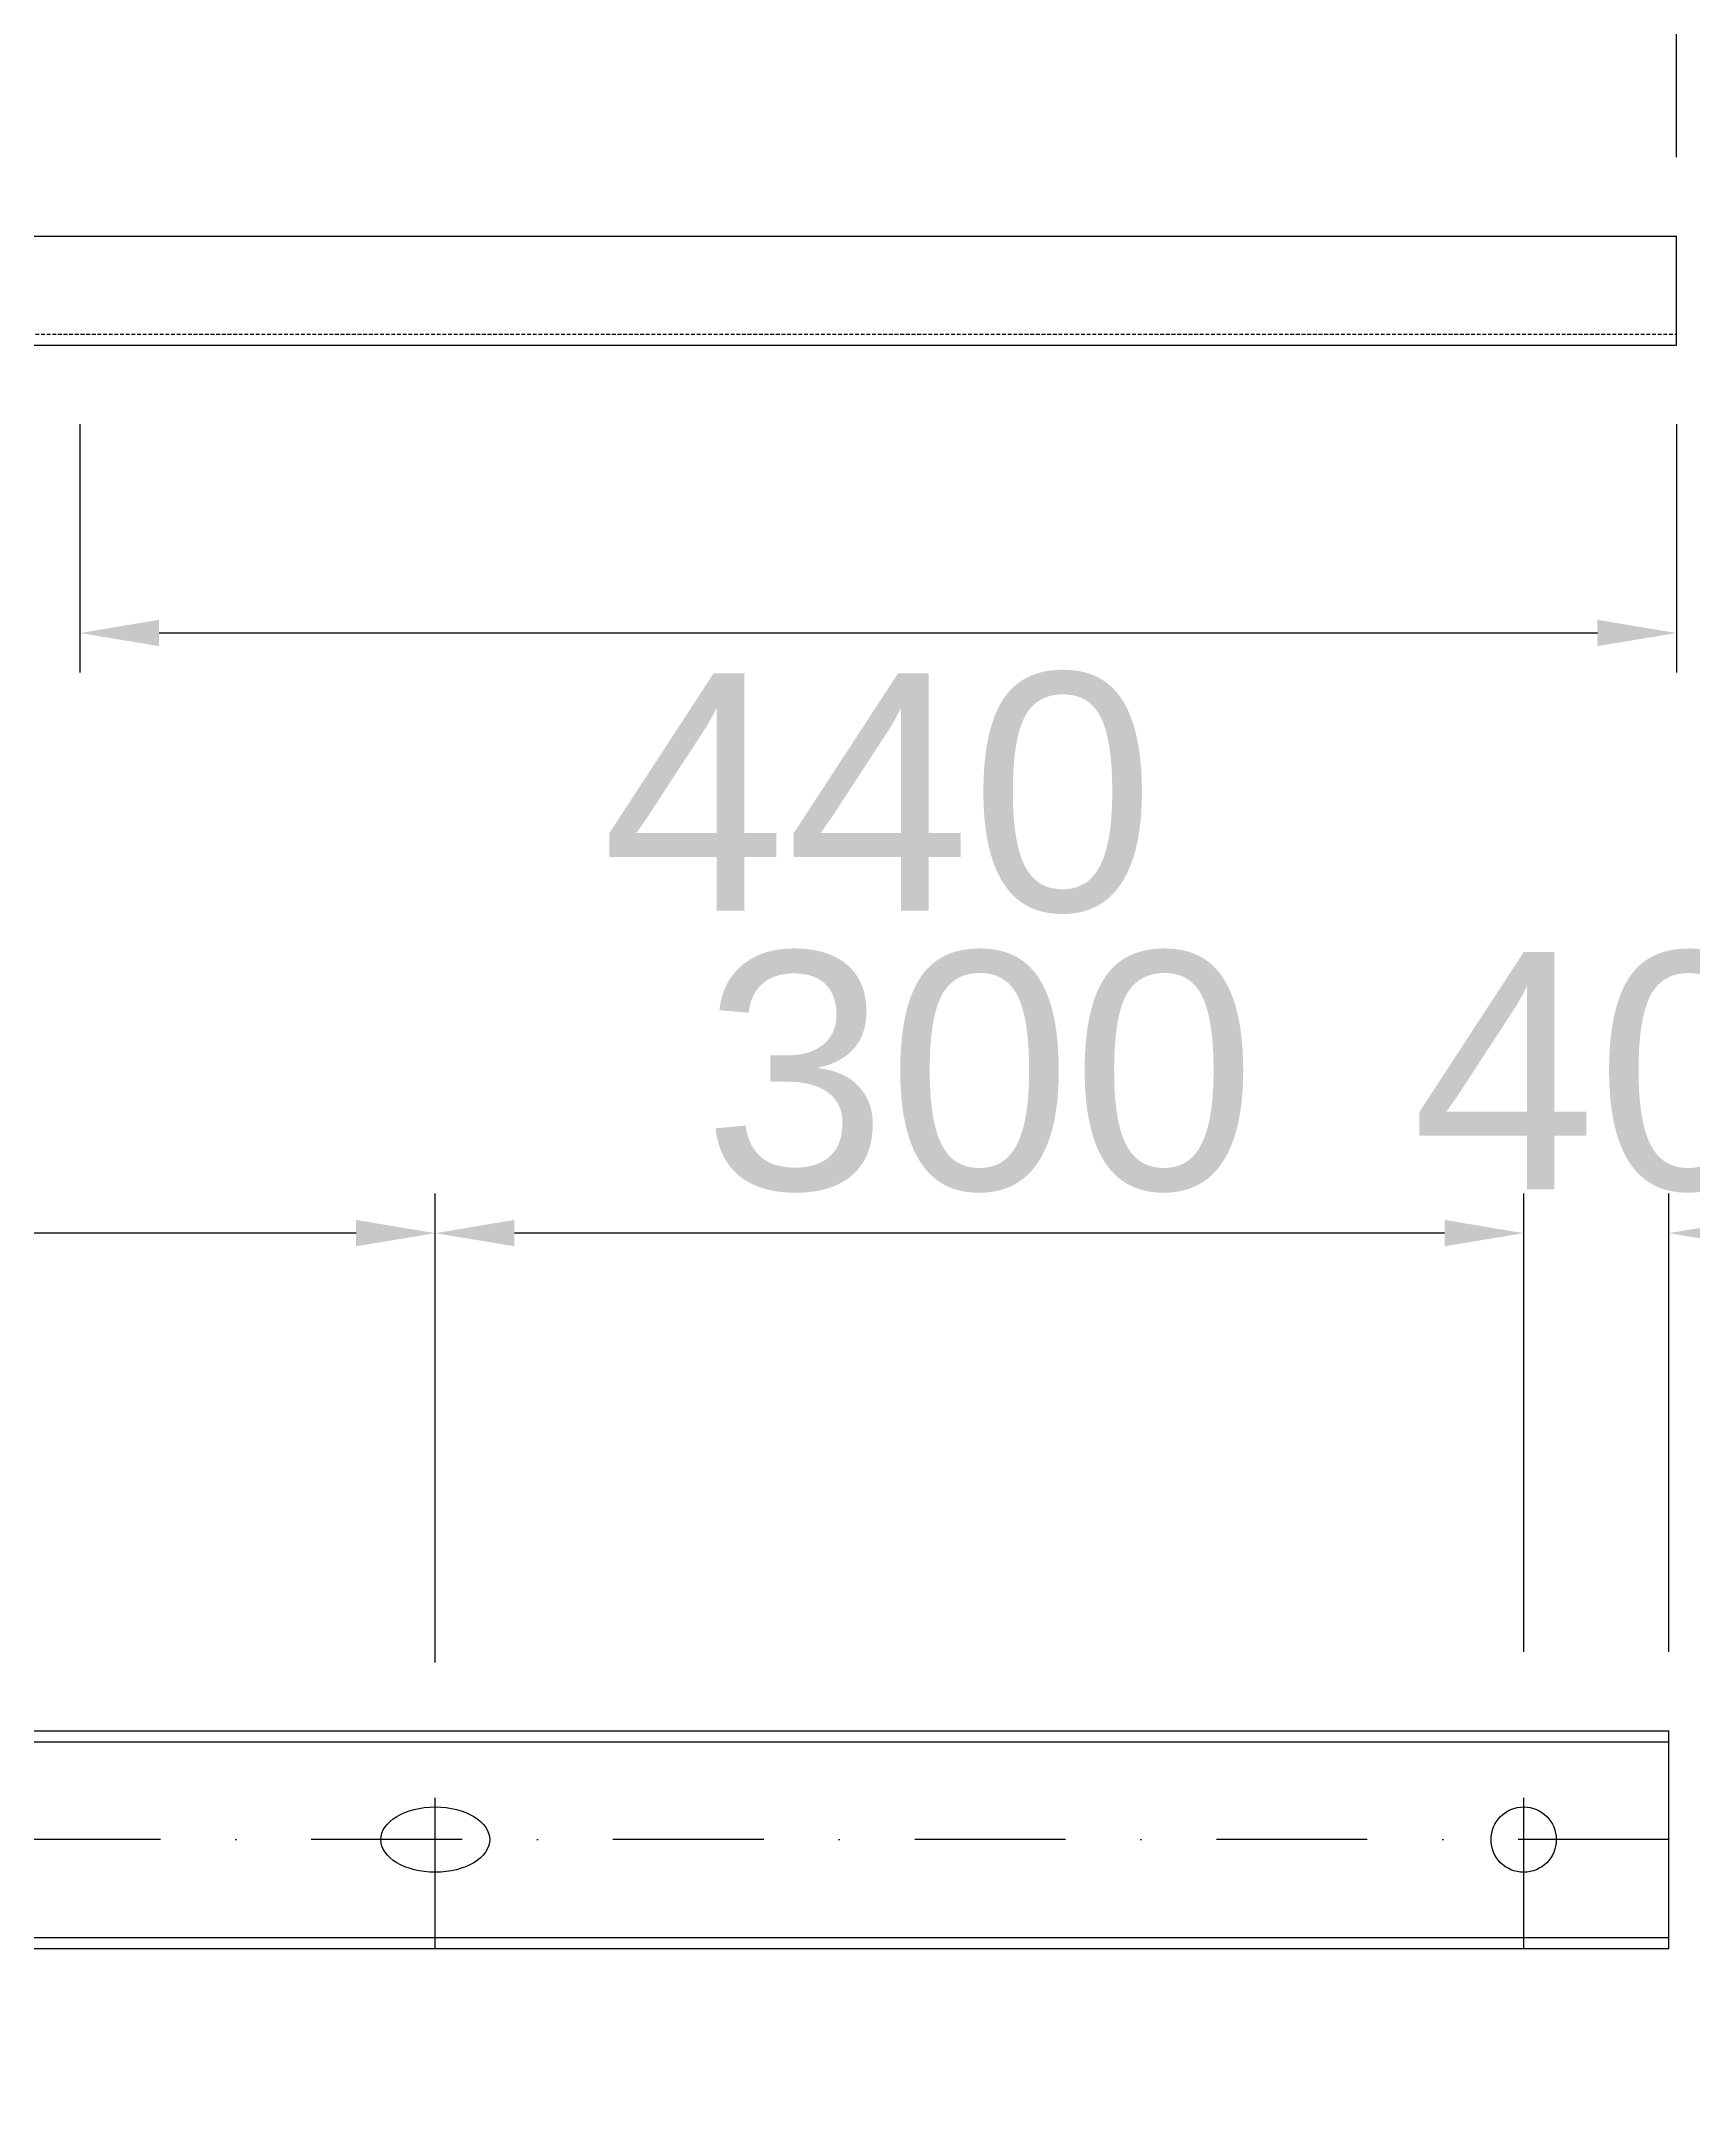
# Model space of a CAD drawing. Header units: millimetres. Extents: x 330554 to 656471, y 11007 to 130943.
# Drawn here: x 525714 to 526549, y 94538 to 95582 of the extents above; entities that cross this region are included whole.
import ezdxf

# ---------------------------------------------------------------- set-up
doc = ezdxf.new("R2010")
doc.units = ezdxf.units.MM
doc.header["$LTSCALE"] = 6
doc.linetypes.add('DASHDOT', pattern=[25.4, 12.7, -6.35, 0, -6.35])
doc.linetypes.add('HIDDEN2', pattern=[4.7625, 3.175, -1.5875])
doc.layers.add('CEN', color=4, linetype='DASHDOT')
doc.layers.add('HID', color=3, linetype='HIDDEN2')
doc.layers.add('dim1', color=2, linetype='Continuous', lineweight=5)
doc.layers.add('Ttext ghi chu', color=21, linetype='Continuous', lineweight=13)
doc.styles.add('kich thuoc', font='arial.ttf', dxfattribs={"height": 120})
doc.dimstyles.new('TL 1-1', dxfattribs={"dimscale": 20, "dimtxt": 0.18, "dimasz": 2, "dimexe": 1, "dimexo": 2, "dimgap": 1, "dimtad": 2, "dimtoh": 1, "dimdec": 1, "dimzin": 0, "dimdsep": 46, "dimtxsty": 'kich thuoc', "dimcen": 2, "dimclrd": 256, "dimclre": 256, "dimclrt": 2, "dimadec": 0, "dimazin": 0, "dimtfac": 1, "dimtdec": 1, "dimtofl": 0, "dimtmove": 0, "dimatfit": 3, "dimfxl": 1, "dimtolj": 1, "dimtzin": 0, "dimarcsym": 0})
doc.dimstyles.new('TL 2-1', dxfattribs={"dimscale": 20, "dimtxt": 120, "dimasz": 2, "dimexe": 1, "dimexo": 2, "dimgap": 1, "dimtad": 1, "dimtoh": 1, "dimdec": 0, "dimlfac": 0.5, "dimzin": 0, "dimdsep": 46, "dimtxsty": 'kich thuoc', "dimcen": 2, "dimclrd": 256, "dimclre": 256, "dimclrt": 2, "dimadec": 0, "dimazin": 0, "dimtfac": 1, "dimtdec": 0, "dimtofl": 0, "dimtmove": 0, "dimatfit": 3, "dimfxl": 1, "dimtolj": 1, "dimtzin": 0, "dimarcsym": 0})

# ---------------------------------------------------------------- blocks, each defined once
blk = doc.blocks.new('*D96')
at = {"layer": 'Defpoints', "color": 0, "transparency": 16777216}
for p in [(526541, 95483.2), (526981.7, 95483.2), (526541, 95428.2)]:
    blk.add_point(p, dxfattribs=at)
at = {"layer": 'dim1', "lineweight": -2, "transparency": 16777216}
for p, q in [((526981.7, 95523.2), (526981.7, 95563.2)), ((526581, 95483.2), (527001.7, 95483.2)), ((526581, 95428.2), (527001.7, 95428.2)), ((526981.7, 95388.2), (526981.7, 95217.5)), ((526981.7, 95217.5), (526790.3, 95217.5))]:
    blk.add_line(p, q, dxfattribs=at)
at = {"layer": 'dim1', "transparency": 16777216}
for points in [[(526975, 95523.2), (526988.3, 95523.2), (526981.7, 95483.2)], [(526975, 95388.2), (526988.3, 95388.2), (526981.7, 95428.2)]]:
    blk.add_solid(points, dxfattribs=at)
at = {"layer": 'dim1', "color": 2, "transparency": 16777216, "insert": (526876, 95136.2), "char_height": 120, "attachment_point": 5, "style": 'kich thuoc'}
blk.add_mtext('\\A1;30', dxfattribs=at)
blk = doc.blocks.new('*D97')
at = {"layer": 'Defpoints', "color": 0, "transparency": 16777216}
for p in [(526463.8, 94979.2), (526463.8, 94727.6), (526537.1, 94727.6)]:
    blk.add_point(p, dxfattribs=at)
at = {"layer": 'dim1', "lineweight": -2, "transparency": 16777216}
for p, q in [((526463.8, 94767.6), (526463.8, 94999.2)), ((526537.1, 94767.6), (526537.1, 94999.2)), ((526423.8, 94979.2), (526383.8, 94979.2)), ((526577.1, 94979.2), (526617.1, 94979.2))]:
    blk.add_line(p, q, dxfattribs=at)
at = {"layer": 'dim1', "transparency": 16777216}
for points in [[(526423.8, 94985.9), (526423.8, 94972.6), (526463.8, 94979.2)], [(526577.1, 94985.9), (526577.1, 94972.6), (526537.1, 94979.2)]]:
    blk.add_solid(points, dxfattribs=at)
at = {"layer": 'dim1', "color": 2, "transparency": 16777216, "insert": (526500.4, 95060.5), "char_height": 120, "attachment_point": 5, "style": 'kich thuoc'}
blk.add_mtext('\\A1;40', dxfattribs=at)
blk = doc.blocks.new('*D98')
at = {"layer": 'Defpoints', "color": 0, "transparency": 16777216}
for p in [(526537.1, 94727.6), (526537.1, 94617.6), (526769.9, 94617.6)]:
    blk.add_point(p, dxfattribs=at)
at = {"layer": 'dim1', "lineweight": -2, "transparency": 16777216}
for p, q in [((526769.9, 94767.6), (526769.9, 94889.7)), ((526769.9, 94889.7), (526962, 94889.7)), ((526577.1, 94727.6), (526789.9, 94727.6)), ((526577.1, 94617.6), (526789.9, 94617.6)), ((526769.9, 94577.6), (526769.9, 94537.6))]:
    blk.add_line(p, q, dxfattribs=at)
at = {"layer": 'dim1', "transparency": 16777216}
for points in [[(526763.2, 94767.6), (526776.6, 94767.6), (526769.9, 94727.6)], [(526763.2, 94577.6), (526776.6, 94577.6), (526769.9, 94617.6)]]:
    blk.add_solid(points, dxfattribs=at)
at = {"layer": 'dim1', "color": 2, "transparency": 16777216, "insert": (526876, 94808.4), "char_height": 120, "attachment_point": 5, "style": 'kich thuoc'}
blk.add_mtext('\\A1;60', dxfattribs=at)
blk = doc.blocks.new('*D99')
at = {"layer": 'Defpoints', "color": 0, "transparency": 16777216}
for p in [(525734, 95428.2), (526541, 95428.2), (525734, 95282.6)]:
    blk.add_point(p, dxfattribs=at)
at = {"layer": 'dim1', "lineweight": -2, "transparency": 16777216}
for p, q in [((525734, 95388.2), (525734, 95262.6)), ((526541, 95388.2), (526541, 95262.6)), ((526501, 95282.6), (525774, 95282.6))]:
    blk.add_line(p, q, dxfattribs=at)
at = {"layer": 'dim1', "transparency": 16777216}
for points in [[(525774, 95289.3), (525774, 95276), (525734, 95282.6)], [(526501, 95289.3), (526501, 95276), (526541, 95282.6)]]:
    blk.add_solid(points, dxfattribs=at)
at = {"layer": 'dim1', "color": 2, "transparency": 16777216, "insert": (526137.5, 95201.4), "char_height": 120, "attachment_point": 5, "style": 'kich thuoc'}
blk.add_mtext('\\A1;440', dxfattribs=at)
blk = doc.blocks.new('*D100')
at = {"layer": 'Defpoints', "color": 0, "transparency": 16777216}
for p in [(525913.6, 94979.2), (526463.8, 94727.6), (525913.6, 94722.1)]:
    blk.add_point(p, dxfattribs=at)
at = {"layer": 'dim1', "lineweight": -2, "transparency": 16777216}
for p, q in [((525913.6, 94762.1), (525913.6, 94999.2)), ((526463.8, 94767.6), (526463.8, 94999.2)), ((526423.8, 94979.2), (525953.6, 94979.2))]:
    blk.add_line(p, q, dxfattribs=at)
at = {"layer": 'dim1', "transparency": 16777216}
for points in [[(525953.6, 94985.9), (525953.6, 94972.6), (525913.6, 94979.2)], [(526423.8, 94985.9), (526423.8, 94972.6), (526463.8, 94979.2)]]:
    blk.add_solid(points, dxfattribs=at)
at = {"layer": 'dim1', "color": 2, "transparency": 16777216, "insert": (526188.7, 95060.5), "char_height": 120, "attachment_point": 5, "style": 'kich thuoc'}
blk.add_mtext('\\A1;300', dxfattribs=at)
blk = doc.blocks.new('*D101')
at = {"layer": 'Defpoints', "color": 0, "transparency": 16777216}
for p in [(525192.6, 94979.2), (525913.6, 94722.1), (525192.6, 94672.6)]:
    blk.add_point(p, dxfattribs=at)
at = {"layer": 'dim1', "lineweight": -2, "transparency": 16777216}
for p, q in [((525192.6, 94712.6), (525192.6, 94999.2)), ((525913.6, 94762.1), (525913.6, 94999.2)), ((525873.6, 94979.2), (525232.6, 94979.2))]:
    blk.add_line(p, q, dxfattribs=at)
at = {"layer": 'dim1', "transparency": 16777216}
for points in [[(525232.6, 94985.9), (525232.6, 94972.6), (525192.6, 94979.2)], [(525873.6, 94985.9), (525873.6, 94972.6), (525913.6, 94979.2)]]:
    blk.add_solid(points, dxfattribs=at)
at = {"layer": 'dim1', "color": 2, "transparency": 16777216, "insert": (525553.1, 95060.5), "char_height": 120, "attachment_point": 5, "style": 'kich thuoc'}
blk.add_mtext('\\A1;320', dxfattribs=at)
blk = doc.blocks.new('*D113')
at = {"layer": 'Defpoints', "color": 0, "transparency": 16777216}
for p in [(526541, 95641.3), (526541, 95483.2), (525101, 95474.2)]:
    blk.add_point(p, dxfattribs=at)
at = {"layer": 'Ttext ghi chu', "lineweight": -2, "transparency": 16777216}
for p, q in [((525101, 95514.2), (525101, 95661.3)), ((526541, 95523.2), (526541, 95661.3)), ((525141, 95641.3), (526501, 95641.3))]:
    blk.add_line(p, q, dxfattribs=at)
at = {"layer": 'Ttext ghi chu', "transparency": 16777216}
for points in [[(525141, 95648), (525141, 95634.7), (525101, 95641.3)], [(526501, 95648), (526501, 95634.7), (526541, 95641.3)]]:
    blk.add_solid(points, dxfattribs=at)
at = {"layer": 'Ttext ghi chu', "color": 2, "transparency": 16777216, "insert": (525821, 95722.6), "char_height": 120, "attachment_point": 5, "style": 'kich thuoc'}
blk.add_mtext('\\A1;720', dxfattribs=at)

msp = doc.modelspace()

# ---------------------------------------------------------------- linework, layer by layer
at = {"color": 0}
for p, q in [((526540.953, 95428.177), (526540.953, 95483.195)), ((525247.667, 94727.635), (526537.121, 94727.635)), ((526537.121, 94617.599), (526537.121, 94727.635)), ((525247.667, 94722.133), (526537.121, 94722.133)), ((525247.667, 94623.101), (526537.121, 94623.101)), ((525247.667, 94617.599), (526537.121, 94617.599))]:
    msp.add_line(p, q, dxfattribs=at)
for points in [[(525191.383, 95483.195), (526540.953, 95483.195)], [(525191.383, 95428.177), (526540.953, 95428.177)]]:
    msp.add_lwpolyline(points, dxfattribs=at)
msp.add_circle((526463.764, 94672.617), 16.505, dxfattribs=at)
msp.add_ellipse((525913.587, 94672.617), major_axis=(27.509, 0), ratio=0.6, dxfattribs=at)
at = {"layer": 'CEN', "color": 0}
for p, q in [((525913.587, 94617.599), (525913.587, 94727.635)), ((526463.764, 94617.599), (526463.764, 94727.635)), ((526537.121, 94672.617), (525198.151, 94672.617))]:
    msp.add_line(p, q, dxfattribs=at)
at = {"layer": 'HID', "color": 0, "ltscale": 0.1}
msp.add_lwpolyline([(525191.383, 95433.679), (526540.953, 95433.679)], dxfattribs=at)

# ---------------------------------------------------------------- dimensions: what is measured, and where the dimension line sits
at = {"layer": 'dim1'}
for base, p1, p2, angle, text, picture, middle in [((526981.664, 95483.195), (526540.953, 95428.177), (526540.953, 95483.195), 90, '30', '*D96', (526875.961, 95217.466)), ((526463.764, 94979.217), (526537.121, 94727.635), (526463.764, 94727.635), 180, '40', '*D97', (526500.443, 94979.217)), ((526769.89, 94617.599), (526537.121, 94727.635), (526537.121, 94617.599), 90, '60', '*D98', (526875.961, 94889.672))]:
    dim = msp.add_linear_dim(base=base, p1=p1, p2=p2, angle=angle, text=text, dimstyle='TL 1-1', dxfattribs=at)
    dim.commit()
    dim.dimension.update_dxf_attribs({"geometry": picture, "text_midpoint": middle, "dimtype": 160})
for base, p1, p2, text, picture, middle in [((525734.026, 95282.624), (526540.953, 95428.177), (525734.026, 95428.177), '440', '*D99', (526137.49, 95201.355)), ((525192.649, 94979.217), (525913.587, 94722.133), (525192.649, 94672.617), '320', '*D101', (525553.118, 95060.526)), ((525913.587, 94979.217), (526463.764, 94727.635), (525913.587, 94722.133), '300', '*D100', (526188.676, 95060.526))]:
    dim = msp.add_linear_dim(base=base, p1=p1, p2=p2, angle=180, text=text, dimstyle='TL 1-1', dxfattribs=at)
    dim.commit()
    dim.dimension.update_dxf_attribs({"geometry": picture, "text_midpoint": middle})
at = {"layer": 'Ttext ghi chu'}
dim = msp.add_linear_dim(base=(526540.953, 95641.336), p1=(525100.953, 95474.227), p2=(526540.953, 95483.195), dimstyle='TL 2-1', dxfattribs=at)
dim.commit()
dim.dimension.update_dxf_attribs({"geometry": '*D113', "text_midpoint": (525820.953, 95722.605)})

doc.saveas('drawing.dxf')
